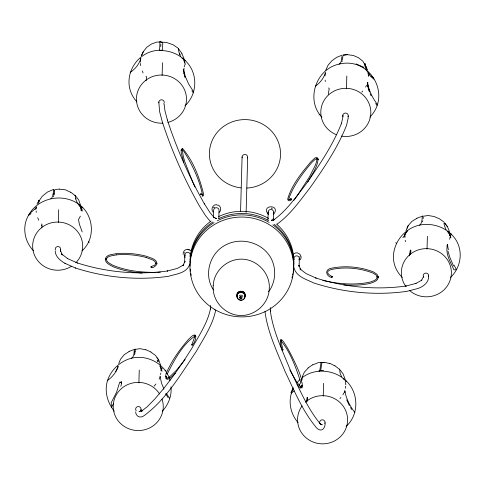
<?xml version="1.0" encoding="UTF-8"?>
<svg xmlns="http://www.w3.org/2000/svg" width="485" height="485" viewBox="0 0 485 485"><rect width="100%" height="100%" fill="white"/><g stroke="black" fill="none" stroke-linecap="round" stroke-linejoin="round"><path stroke-width="0.73" d="M183.851 162.736L181.22 152.878L181.226 149.816A0.703 0.691 25.5 0 1 181.657 149.61L182.287 150.059L183.36 156.819L184.985 162.233L193.054 182.912M182.287 150.059L182.117 150.514M297.099 384.678L300.318 388.085L302.185 387.636L302.373 385.375L301.518 385.345L301.476 386.181M302.367 386.042L302.082 382.513M323.907 362.507L318.118 362.695L312.819 364.847M58.333 222.469L58.685 209.714M60.631 249.472L60.57 251.679L60.564 251M138.892 382.798L139.243 370.043M141.002 410.971L141.044 409.486M158.837 102.08L159.595 111.574L162.39 122.099C171.902 151.302 184.458 179.535 199.584 206.264L205.634 215.776L210.132 221.233M162.123 75.436L162.481 62.68M184.858 254.728L184.633 262.676L185.076 261.403L182.809 265.635L183.833 264.804L177.389 268.393L167.234 271.06L167.713 270.945C137.522 275.171 106.294 272.224 77.279 262.931M210.496 305.435L210.399 309.06L210.532 308.399C207.641 323.125 198.856 335.814 191.63 348.697L182.675 362.58L173.084 376.257L163.336 388.994M213.442 216.674L213.63 210.15A2.71 2.607 1.6 0 1 216.498 207.707A2.71 2.607 1.6 0 1 219.038 210.472L218.814 218.492M240.566 211.466L242.088 157.073M246.125 212.394L247.671 157.249M267.944 219.954L268.163 211.933M270.448 307.545L270.345 311.164L270.297 310.497C272.916 331.037 282.215 350.018 289.885 369.043C298.924 387.988 307.066 407.921 320.549 424.236L320.076 423.745M273.576 212.254L273.352 220.226L273.073 218.887L273.631 220.251M293.764 264.283L293.801 262.846A51.859 49.925 1.6 0 0 276.505 224.052M299.342 258.614L299.118 266.562L298.839 265.246L300.864 269.866L299.954 268.926L306.174 273.643L316.159 278.105L315.705 277.953C344.793 287.272 376.093 290.224 406.363 285.986M323.24 396.087L323.598 383.338M325.041 422.744C325.69 428.043 321.458 432.935 316.681 427.976C302.579 411.335 294.304 390.698 284.95 371.213C277.135 351.831 267.665 332.486 264.986 311.558M342.834 115.339L342.774 117.57L341.391 123.766L341.555 123.172C332.789 145.476 319.148 165.452 305.411 184.943C295.711 197.365 286.489 210.72 273.57 220.057L274.74 219.408L271.23 220.251L272.618 220.293M346.478 88.725L346.83 75.969M348.218 115.976L348.151 118.249L346.569 125.239C337.633 147.98 323.719 168.344 309.715 188.216C299.827 200.881 290.424 214.497 277.256 224.015M427.036 249.054L427.388 236.298M428.625 275.989C429.104 282.349 423.278 286.75 417.852 288.514L406.769 291.364C375.905 295.68 343.992 292.673 314.341 283.173L313.892 283.016C306.611 279.433 296.099 276.771 293.989 267.653M160.85 44.384L160.771 46.542M59.516 189.198L65.36 189.793L70.604 192.278M342.974 55.229L347.684 54.593L342.968 55.09M160.929 42.049L166.597 42.486L172.969 44.681L178.553 48.506L178.31 48.815L178.91 49.609M114.333 411.238C107.427 402.677 104.166 391.177 107.543 380.464C111.174 369.552 120.377 361.07 131.502 358.209C134.533 356.608 133.884 352.068 134.448 349.151M419.489 225.27C422.393 223.373 421.883 219.008 422.417 215.964M135.418 349.048L134.618 354.935M184.512 253.121L184.567 252.467M299.9 257.159L299.96 256.462M321.003 362.604L319.882 369.952M322.022 362.277L320.706 370.382M117.643 368.642L117.788 367.187M184.27 255.722L184.324 255.165M341.919 56.484C341.385 58.97 341.798 62.904 339.088 64.135C316.075 68.797 305.314 100.037 321.919 117.17M342.895 56.387L342.41 59.922M53.89 195.237L54.599 190.702L53.599 190.799L52.889 195.328L51.774 197.983M423.162 218.596L423.302 217.292M299.669 259.481L299.718 259.057M302.452 385.496L301.876 385.248A0.703 0.643 -7.7 0 0 301.452 385.454L301.306 385.975M146.088 80.777L146.682 76.957L145.936 76.357M409.807 253.782L410.389 254.534L411.001 250.709L410.419 249.957L409.37 255.801M307.793 182.063C311.588 174.709 317.633 167.355 318.057 158.862A0.703 0.691 -25.9 0 0 317.657 158.607L316.996 158.953L316.632 161.602L315.244 165.458L309.594 176.631L296.487 196.874M120.977 382.004L121.232 381.743L121.638 382.616L121.456 383.168M160.505 41.922L162.754 42.868C162.657 45.341 162.639 47.821 162.433 50.294C135.26 48.548 118.079 81.462 136.952 101.892M140.25 62.092L140.771 58.655M184.058 68.294L183.845 69.67L183.669 69.167L183.275 70.034L184.882 77.297L185.27 76.418L183.724 69.646M184.264 66.918L184.579 64.857M184.955 105.785C195.461 96.248 197.753 79.861 190.781 67.603C184.379 56.672 172.193 50.149 159.559 50.585L159.783 46.439A357.821 1.2 -89.1 0 0 159.941 41.686L159.929 42.08L157.001 42.043L151.581 43.941L146.906 47.148L143.384 51.525L141.493 55.702M293.134 389.012C287.575 399.761 290.091 413.663 298.069 422.55M301.47 382.059L301.997 378.621M345.278 388.261L345.593 386.199M346.072 426.436C359.052 414.93 358.888 393.474 346.745 381.422C334.996 369.388 314.219 367.351 301.191 378.458M301.015 387.43L301.282 385.72M244.937 296.08C246.835 289.012 234.134 290.206 237.438 296.796M160.553 374.505L160.796 373.111M325.017 75.921L325.496 72.404M306.332 401.998L306.95 398.712L307.545 399.488L307.32 400.786M369.794 117.182C392.044 94.696 369.637 56.405 339.088 64.135M36.139 208.92L36.387 207.55M41.686 227.95L42.037 226.004L41.455 225.246L42.037 226.004M317.099 158.777L318.002 158.862L317.857 159.692M404.969 234.813L404.963 236.231M449.668 239.311L450.038 237.262M302.41 376.851L302.094 377.178L304.404 372.092L308.187 368.012M106.403 259.166L106.088 258.402L105.384 258.693A0.703 0.673 30.5 0 0 105.354 259.154C105.536 259.827 105.106 258.153 105.948 258.372M377.73 276.359L377.172 277.214A0.703 0.667 -25.8 0 1 377.203 276.729L377.73 276.359L378.209 276.735A0.703 0.667 -25.8 0 1 378.185 277.196C378.112 281.033 373.474 282.143 370.661 283.21C361.858 285.38 352.704 285.435 343.707 284.877M378.185 277.196C376.887 278.257 379.058 276.82 377.797 276.371M328.266 94.272L329.236 88.561L328.509 87.973M215.673 310.091C212.709 325.156 203.712 338.148 196.316 351.334L196.213 351.51C180.723 374.299 166.197 399.628 143.572 416.027C139.771 418.525 135.788 416.191 135.606 411.82M364.847 64.275C365.12 62.583 363.641 64.39 363.016 61.34L358.591 57.77L353.359 55.466L347.678 54.732M422.593 221.827L422.805 220.863M121.232 381.743L120.989 382.362M165.512 377.027L166.119 373.547M323.907 362.234L329.612 363.501M145.706 349.806L140.098 348.66L134.418 349.539M377.16 276.753C377.318 280.166 373.098 280.833 370.54 281.985C354.82 285.471 338.306 284.016 322.731 280.433M140.82 58.315C139.304 64.214 135.145 69.119 130.156 72.459M302.082 378.452L301.482 380.676M317.044 159.371L317.057 158.831M318.178 159.292L317.954 159.65M341.967 61.68L342.204 60.861M165.391 376.621C166.252 375.105 167.398 378.124 166.743 378.294M38.564 203.233L39.461 200.341L38.539 201.299L38.467 201.73L42.183 196.352L47.372 192.121L53.593 189.386L53.683 189.774M117.588 367.812L118.128 366.284L117.182 368.691L117.588 367.812C115.648 372.953 112.029 377.336 107.543 380.464M325.308 73.09C323.653 78.388 319.991 82.88 315.523 86.094M53.38 196.801L53.647 196.079M156.055 263.628L156.2 263.04L154.703 265.149L150.92 266.72A0.703 0.6 67.5 0 0 150.865 267.174C152.151 269.217 156.558 265.337 157.079 263.761C156.74 258.79 150.174 257.947 146.603 256.316L146.525 256.292C136.715 253.697 126.476 252.758 116.364 253.619L116.279 253.631C112.659 254.643 106.803 254.225 105.384 258.693M182.208 150.392L182.257 149.962M194.721 336.851L191.745 344.993A0.703 0.521 24.5 0 0 192.127 345.271C193.897 343.671 197.365 337.79 194.952 334.996C192.478 334.789 190.738 337.59 189.011 338.839C179.802 349.164 171.714 360.719 166.155 373.426M192.745 345.174L192.678 344.714A0.703 0.521 24.5 0 0 192.296 344.441L191.678 344.538M167.264 373.99C174.097 360.428 182.56 344.32 195.031 335.996M184.312 75.442L184.706 74.563M183.857 73.611L184.245 72.738M345.017 391.589L344.629 392.462L345.017 391.589C346.326 399.319 350.237 406.327 354.832 412.565M183.506 71.804L183.9 70.937M369.837 91.107L369.431 92.004L367.757 86.482L367.424 84.687L367.83 83.796C369.097 91.435 372.91 98.388 377.445 104.566M141.39 55.623L143.384 51.525M368.764 90.143L369.17 89.246M290.921 392.735L293.225 387.661M342.937 394.79L343.75 393.002M344.665 391.237L344.962 390.328M368.206 88.3L368.618 87.403M367.757 86.482L368.17 85.59M118.698 363.471L120.577 359.118L124.257 354.68L129.071 351.57M159.098 379.215L160.001 377.263M325.75 70.252L328.163 65.045L331.922 60.722L336.602 57.382L341.949 55.199M367.242 83.402L367.891 82.529M365.66 87.1L366.508 85.269M367.357 83.438L367.782 82.529M367.424 84.681L367.83 83.796M115.776 371.625L116.94 369.303L116.533 370.182M38.351 201.657L37.005 204.13M79.116 218.662L80.346 216.146M416.9 218.329L411.953 221.342L408.176 225.652L405.945 230.818M407.042 228.271L408.176 225.652M404.035 236.577L406.012 232.521M405.363 233.958L405.781 233.097M334.905 365.878L329.679 363.235M150.877 352.086L155.436 355.414L158.759 360.015L160.638 365.375M189.599 264.367C186.974 273.103 176.152 273.983 168.828 276.207L168.35 276.323C137.413 280.651 105.421 277.632 75.696 268.108L75.266 267.914M423.356 276.905L421.416 280.524L421.914 280.1L415.524 283.658L416.057 283.385L405.872 286.059M300.433 383.011L299.075 385.363M300.318 259.693C303.307 255.856 297.626 250.581 293.989 253.776M36.624 206.986L35.126 209.465M113.739 403.387L111.465 407.273L111.204 402.756L116.673 391.977L119.698 382.174L121.638 382.616A357.821 83.244 -30.1 0 1 120.85 386.345M301.058 387.285L301.549 386.915L300.512 387.006L301.064 387.182L296.911 382.344L290.8 371.831M293.904 200.311L296.056 197.444M447.455 245.513L446.952 245.495L447.534 244.719L447.2 246.083M450.535 277.402C460.441 268.102 463.272 252.721 456.494 240.809C450.571 230.878 439.555 224.894 428.097 224.44C400.543 222.912 381.416 256.844 402.265 277.42M185.088 359.543L176.425 370.291L169.38 377.106M36.484 207.077C34.362 210.393 30.422 211.842 28.53 215.346C21.783 226.58 24.492 241.682 33.562 250.842M402.817 237.789L403.769 236.583M341.61 376.803L340.13 373.304L339.609 369.273L343.089 373.899L345.132 379.246M361.792 92.18L362.713 91.071M154.133 386.193L155.964 383.993M162.208 411.25C168.368 404.872 171.981 395.712 170.975 386.83M297.117 382.707L300.033 379.246M339.967 398.591L340.87 397.524M77.388 203.027L75.842 199.547L75.296 195.522L78.722 200.002L80.54 205.264M364.956 64.208L365.084 63.614L364.441 63.402A357.821 83.244 -30.1 0 0 366.011 69.149M443.999 222.106L439.38 218.741L434.026 216.504L428.225 215.51L422.387 216.358M239.299 295.971C240.142 294.571 242.536 294.928 242.894 296.541M163.536 388.728L154.673 399.167L147.1 406.86L141.323 411.286L142.535 410.71L139.025 411.547L139.728 411.522M268.49 291.63L269.896 289.951C275.88 280.342 276.274 267.938 270.909 257.978L270.873 257.905C262.264 242.524 241.463 236.747 225.931 244.798C210.484 252.509 203.73 273.019 212.375 288.151L213.679 289.915M81.88 250.903C96.933 237.856 93.435 211.715 75.981 202.457C59.964 193.242 37.321 198.686 28.53 215.346L31.07 213.655M404.302 234.801L407.782 230.83M160.026 41.449C160.638 40.643 161.517 42.571 160.347 41.249M175.376 373.195L170.235 378.003M219.075 212.527C221.718 210.526 221.008 205.943 217.826 204.9M273.655 214.309C281.367 203.882 259.966 204.64 268.466 214.509M307.502 398.276L307.138 397.33M151.569 267.623L151.75 267.423A0.703 0.6 67.5 0 0 151.811 266.968L151.102 266.514M294.189 390.892L291.273 393.117M290.782 198.692L290.66 199.462A0.703 0.673 63.6 0 0 291.042 199.741L291.588 199.614L291.6 198.929A0.703 0.673 63.6 0 0 291.212 198.65L288.666 199.741L289.26 199.759M181.76 53.392L184.015 58.588M449.486 231.751L447.425 226.58L444.606 222.894M319.021 114.939L319.876 114.333M165.112 370.692L165.967 370.085M240.408 296.65C239.069 297.287 240.257 299.336 241.5 298.602A1.152 1.109 1.6 0 0 240.693 296.547L241.5 298.602M308.102 367.909L312.752 364.726M42.14 224.707L41.449 223.961M367.327 69.628L364.599 63.747M169.495 377.033L167.513 378.239L166.234 377.942M170.12 378.076L167.664 379.379L165.634 378.585M240.548 296.602C239.147 297.05 240.039 299.227 241.36 298.657M291.479 199.705C290.169 201.02 288.072 201.427 287.666 199.171C291.721 184.743 301.846 172.624 311.279 161.287C312.873 160.414 315.111 156.552 317.445 157.607M181.899 148.562L182.512 148.501M368.285 76.048L368.624 75.951M317.214 158.474L315.238 159.322L312.261 162.051C303.01 172.405 292.376 187.44 288.775 198.941M214.643 207.228L213.418 207.677M129.016 351.449L134.387 349.406M416.839 218.208L422.356 216.231M50.682 198.717L51.07 198.595M280.997 340.664L281.609 340.221L281.07 341.349L282.937 350.055A0.703 0.515 -16.4 0 1 282.494 350.243L281.949 350L282.155 349.564A0.703 0.515 -16.4 0 1 282.591 349.382L283.137 349.624M131.502 358.209C147.676 354.226 165.925 364.247 170.029 380.634M54.684 189.544L59.516 189.065M134.2 351.849L135.176 351.752M53.599 190.799L54.599 190.702M53.295 193.291L54.296 193.2M53.101 194.364L54.108 194.279M321.731 362.55L323.907 362.374M319.221 370.71L323.543 370.364M161.038 371.019L160.947 367.448M81.086 210.708L80.874 207.277M157.589 272.352L160.444 272.152M216.74 204.664C212.921 204.161 210.429 209.247 213.067 211.993M187.944 249.272C185.185 248.963 182.718 251.673 183.203 254.389M156.158 272.394C141.475 272.479 126.446 270.909 112.787 265.234C110.283 263.585 106.166 262.318 106.433 258.851M320.876 424.587L322.258 424.787L319.494 423.393M142.172 273.146C132.041 272.2 121.844 270.448 112.447 266.417C109.665 264.792 105.221 263.04 105.354 259.087M202.475 195.061L202.894 195.212L200.851 193.685A0.703 0.679 -49.8 0 0 200.408 193.861L200.202 194.406L200.742 194.794A0.703 0.679 -49.8 0 0 201.184 194.618L201.257 193.83M194.74 336.069L194.127 335.626L194.794 336.984M160.02 376.099L160.189 376.603M215.243 218.201L216.565 218.674L213.727 217.238M332.255 276.426L331.582 276.759A0.703 0.588 -58.8 0 0 331.528 277.22L331.867 277.578L332.419 277.208A0.703 0.588 -58.8 0 0 332.48 276.747C326.914 274.213 325.459 270.927 331.904 269.387C345.484 266.659 359.973 268.066 372.886 273.025L376.16 275.092L376.966 276.765M105.979 258.378L106.391 258.784A0.703 0.673 30.5 0 1 106.36 259.245C107.258 255.48 112.629 255.977 116.448 254.843L116.364 254.855C126.403 253.994 136.57 254.934 146.306 257.505L146.227 257.48C149.574 259.135 154.988 259.651 155.843 263.216M395.657 242.767L396.627 243.179M88.361 241.851L89.331 242.257M447.697 245.258L447.534 244.719L447.746 245.125M356.069 63.893L363.877 67.33M145.743 349.679L150.944 351.964M77.715 263.125L67.221 258.432L67.754 258.669L61.553 253.964L62.395 254.958L60.37 250.345M55.187 251.139C55.526 256.929 60.316 260.53 64.851 263.264L65.39 263.5M64.851 263.264L75.696 268.108M451.426 234.188L447.54 231.497M82.723 207.604L80.619 206.44L78.067 204.015L82.129 209.326L81.298 208.144M187.95 249.435L189.229 250.078M189.029 249.508L190.835 250.733M185.628 60.77L181.887 58.042M346.466 381.277L343.004 378.7M331.746 277.541C325.556 276.092 324.501 269.054 331.698 268.175C345.484 265.398 360.197 266.829 373.304 271.867L376.96 274.219L378.148 276.602M272.37 208.896L271.267 208.047M201.984 196.043C202.827 196.595 203.645 195.255 203.682 194.527C199.838 178.498 193.43 161.159 182.639 148.58M281.094 340.894C290.539 352.328 296.268 368.321 300.882 382.817M70.677 192.163L75.211 195.625M371.116 75.981L373.523 77.752L373.868 79.2L370.564 76.309L368.133 72.805L370.043 74.999M334.971 365.763L339.524 369.376M165.682 377.191L165.421 376.53L166.058 376.251A0.703 0.649 13.3 0 1 166.458 376.505L166.507 377.1L166.579 376.687M184.27 256.601L185.088 257.329M161.359 367.945L162.323 368.818M213.776 217.274L214.279 217.735L209.884 212.412L204.221 203.542L204.464 203.973C189.38 177.31 176.855 149.15 167.367 120.013L167.525 120.498L164.948 110.701L164.148 104.275M183.336 150.635C191.781 163.578 199.365 179.177 202.481 194.861M410.158 251.83L410.74 252.588M444.509 222.985L447.322 226.659M447.225 231.187L450.832 235.91L450.001 234.722M306.611 400.658L307.205 401.434M75.654 196.073L75.072 195.303L75.114 195.722M75.502 198.213L76.084 198.983M178.401 48.718L181.869 53.32M307.041 397.385L307.654 398.197M306.956 398.7L307.545 399.488M178.438 49.9L179.426 53.902L180.02 54.696L179.608 53.441M159.741 365.963L160.499 366.993M156.988 357.791L158.656 360.094M193.715 91.914L188.641 84.044L185.27 76.418M191.908 90.822L193.333 92.805M375.645 103.523L377.045 105.475M169.489 398.118L166.27 393.28M168.059 397.591L165.567 393.705M350.485 407.533L351.704 409.498M366.642 70.44L367.351 71.671M182.245 149.932L181.451 149.713L181.087 150.374M446.091 229.611L444.545 226.125L443.951 223.385M180.493 56.145L179.426 53.902M349.37 405.581L346.678 399.828M454.087 265.162L456.458 269.684L453.972 269.884C450.444 262.118 445 253.467 447.534 244.719A357.821 84.451 31.8 0 0 448.407 249.763M289.854 369.97L290.485 371.213M195.873 336.62L195.188 335.214M364.441 63.402L366.29 67.215L367.006 70.137M453.511 265.95L449.813 257.292L447.976 251.194M370.2 93.89L371.08 95.787M163.9 388.958L161.584 383.32L160.074 376.584M193.345 183.597L194.909 187.01M82.201 231.909L79.388 224.24L78.425 218.984M183.403 59.473L185.452 64.505M142.263 70.962L143.063 72.938M448.916 232.855L450.844 237.692L449.941 235.128M79.934 205.579L82.135 211.108L81.553 209.587M37.709 217.68L38.733 220.251M160.171 366.205L162.063 371.249M300.603 377.306C301.888 374.584 274.146 317.79 281.567 348.691M184.415 61.401L184.876 62.971M140.783 410.365L140.971 411.025M157.934 360.513L158.268 361.828M157.195 360.319L157.534 361.64M367.8 71.707L368.527 75.999M345.381 381.337L345.805 384.823M319.124 370.34L319.251 371.352M184.379 60.643L184.549 62.044M140.42 63.486L140.668 65.578M449.692 233.819L449.831 235.195M404.836 236.213L404.975 237.583M405.248 240.324L405.387 241.694M36.157 210.975L36.29 212.357M325.174 80.122L325.302 81.535M339.391 369.055L339.433 369.473M293.686 265.01A51.859 49.925 1.6 0 1 293.552 266.459M190.138 259.602A51.859 49.925 1.6 0 1 211.054 221.081M218.747 216.54A51.859 49.925 1.6 0 1 268.611 218.45M274.122 224.319A51.859 49.925 1.6 0 1 293.492 268.611M190.078 261.754A51.859 49.925 1.6 0 1 212.848 221.972M218.686 218.693A51.859 49.925 1.6 0 1 268.551 220.602M242.16 157.77A2.795 2.686 1.6 0 1 244.961 154.472A2.795 2.686 1.6 0 1 247.55 157.94M241.039 187.877A35.569 34.241 1.6 0 1 215.231 135A35.569 34.241 1.6 0 1 275.838 136.897A35.569 34.241 1.6 0 1 246.744 188.053M237.432 296.972A4.08 3.929 1.6 0 1 240.615 291.212A4.08 3.929 1.6 0 1 244.931 296.262M293.674 267.156A51.859 49.925 1.6 0 1 293.528 269.32M293.37 270.769A51.859 49.925 1.6 0 1 293.17 272.212M292.928 273.655A51.859 49.925 1.6 0 1 292.637 275.086M292.31 276.505A51.859 49.925 1.6 0 1 291.94 277.911M191.229 275.462A51.859 49.925 1.6 0 1 190.793 273.328M190.453 271.17A51.859 49.925 1.6 0 1 190.205 268.993M190.035 266.083A51.859 49.925 1.6 0 1 214.079 222.609M217.316 220.79A51.859 49.925 1.6 0 1 269.151 222.409M272.879 224.864A51.859 49.925 1.6 0 1 293.704 266.435M241.93 300.021A4.08 3.929 1.6 0 1 237.001 295.389A4.08 3.929 1.6 0 1 243.434 293.055A4.08 3.929 1.6 0 1 242.924 299.663M294.213 259.614A2.71 2.607 1.6 0 1 296.796 255.85A2.71 2.607 1.6 0 1 298.899 259.893M423.805 277.281A2.71 2.607 1.6 0 1 425.551 273.085A2.71 2.607 1.6 0 1 428.449 276.65M405.842 286.459A25.026 24.092 1.6 0 1 422.326 248.944A25.026 24.092 1.6 0 1 450.395 279.518A25.026 24.092 1.6 0 1 409.692 290.648M343.034 116.679A2.71 2.607 1.6 0 1 345.496 113.047A2.71 2.607 1.6 0 1 348.042 116.63M268.447 213.254A2.71 2.607 1.6 0 1 270.678 209.49A2.71 2.607 1.6 0 1 273.443 212.921M336.523 134.751A25.026 24.092 1.6 0 1 329.042 94.49A25.026 24.092 1.6 0 1 369.867 105.815A25.026 24.092 1.6 0 1 341.416 136.103M164.045 103.372A2.71 2.607 1.6 0 1 163.7 103.966M158.844 102.759A2.71 2.607 1.6 0 1 161.499 99.789A2.71 2.607 1.6 0 1 164.221 102.711M162.857 123.166A25.026 24.092 1.6 0 1 138.413 89.676A25.026 24.092 1.6 0 1 180.359 83.353A25.026 24.092 1.6 0 1 167.877 122.408M217.05 205.252A2.71 0.655 -25.7 0 1 217.122 205.404M71.368 266.332A25.026 24.092 1.6 0 1 32.871 249.296A25.026 24.092 1.6 0 1 65.366 223.239A25.026 24.092 1.6 0 1 75.83 262.761M185.137 256.05A2.71 2.607 1.6 0 1 187.725 252.285A2.71 2.607 1.6 0 1 189.823 256.329M55.448 250.175A2.71 2.607 1.6 0 1 57.909 246.544A2.71 2.607 1.6 0 1 60.455 250.127M162.002 398.997A25.026 24.092 1.6 0 1 135.024 430.359A25.026 24.092 1.6 0 1 117.225 393.335A25.026 24.092 1.6 0 1 159.559 393.923M136.218 410.777A2.71 2.607 1.6 0 1 137.964 406.582A2.71 2.607 1.6 0 1 140.868 410.146M305.459 402.162A25.026 24.092 1.6 0 1 346.502 412.741A25.026 24.092 1.6 0 1 318.651 443.545A25.026 24.092 1.6 0 1 302.119 405.854M319.851 423.447A2.71 2.607 1.6 0 1 322.319 419.816A2.71 2.607 1.6 0 1 324.865 423.405M38.436 201.808A357.821 84.451 31.8 0 1 38.2 202.809M213.206 285.701C211.957 301.033 225.113 315.104 240.36 315.511C255.019 315.99 268.745 303.804 269.26 289.005C270.575 273.673 257.377 259.536 242.124 259.148C227.435 258.644 213.733 270.903 213.206 285.701M38.363 200.735C37.915 201.996 39.637 199.323 38.363 200.735M214.534 309.369A51.859 49.925 1.6 0 0 293.643 268.587A51.859 49.925 1.6 0 0 217.262 222.942A51.859 49.925 1.6 0 0 214.534 309.369M238.844 299.712A4.08 3.929 1.6 0 0 245.064 296.505A4.08 3.929 1.6 0 0 239.056 292.916A4.08 3.929 1.6 0 0 238.844 299.712"/></g></svg>
